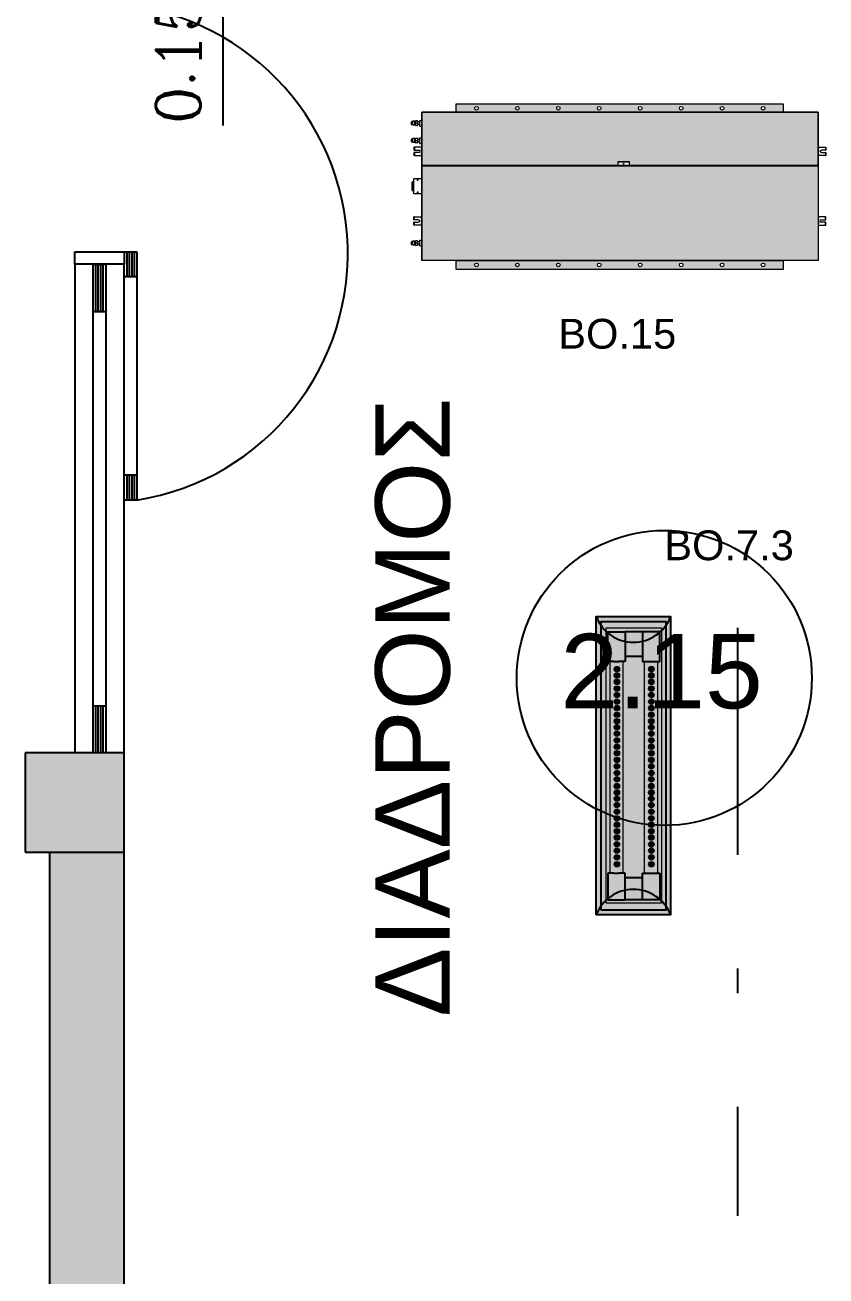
# Model space of a CAD drawing. Header units: metres. Extents: x 0 to 132, y -109 to 310.
# Drawn here: x 29.22 to 32.45, y 187.27 to 192.3 of the extents above; entities that cross this region are included whole.
import ezdxf

# ---------------------------------------------------------------- set-up
doc = ezdxf.new("R2010")
doc.units = ezdxf.units.M
doc.header["$LTSCALE"] = 0.036
doc.linetypes.add('DASHDOTX2', pattern=[50.8, 25.4, -12.7, 0, -12.7])
doc.layers.get('0').update_dxf_attribs({"color": 252})
doc.layers.get('Defpoints').update_dxf_attribs({"color": 252})
for name, color, linetype in [('arxitektonika', 254, 'Continuous'), ('DIMBLK', 252, 'Continuous'), ('electext', 20, 'Continuous'), ('HLEK_FL001_SYMBOLS', 230, 'Continuous'), ('Parathira', 252, 'Continuous')]:
    doc.layers.add(name, color=color, linetype=linetype)
doc.layers.add('axel', color=170, linetype='Continuous', lineweight=0)
doc.styles.add('COMU-N', font='arial.ttf')
doc.styles.get("Standard").update_dxf_attribs({"font": 'arial.ttf'})
doc.dimstyles.new('CADWDOT', dxfattribs={"dimscale": 0.1, "dimtxt": 1.8, "dimasz": 0.08, "dimexe": 2, "dimexo": 0, "dimgap": 0.09, "dimtad": 0, "dimrnd": 0.001, "dimzin": 0, "dimdsep": 46, "dimtxsty": 'Standard', "dimblk1": 'ARTDIM', "dimblk2": 'ARTDIM', "dimsah": 1, "dimcen": 0.09, "dimdle": 0.05, "dimse1": 1, "dimse2": 1, "dimadec": 0, "dimazin": 0, "dimtfac": 1, "dimtmove": 0, "dimatfit": 3, "dimldrblk": 'ARTDIM', "dimfxl": 2, "dimtvp": 0.9999, "dimtolj": 1, "dimtzin": 0, "dimarcsym": 0})

# ---------------------------------------------------------------- blocks, each defined once
blk = doc.blocks.new('ARTDIM')
at = {"layer": 'DIMBLK'}
for p, q in [((0, -24.9975), (0, 24.9975)), ((-24.9975, 0), (24.9975, 0))]:
    blk.add_line(p, q, dxfattribs=at)
blk.add_circle((0, 0), 8.25, dxfattribs=at)
blk = doc.blocks.new('*D700')
at = {"layer": 'arxitektonika', "color": 0, "lineweight": -2}
for p, q in [((29.4262, 193.2568), (29.6102, 193.2568)), ((29.6182, 193.2568), (30.3755, 193.2568))]:
    blk.add_line(p, q, dxfattribs=at)
at = {"layer": 'Defpoints', "color": 0, "transparency": 16777216}
for p in [(29.6182, 193.2568), (29.4182, 192.1074), (29.6182, 192.1074)]:
    blk.add_point(p, dxfattribs=at)
at = {"layer": 'arxitektonika', "color": 0, "lineweight": -2, "xscale": 0.008, "yscale": 0.008, "zscale": 0.008, "rotation": 180}
blk.add_blockref('ARTDIM', (29.4182, 193.2568), dxfattribs=at)
at = {"layer": 'arxitektonika', "color": 0, "lineweight": -2, "xscale": 0.008, "yscale": 0.008, "zscale": 0.008}
blk.add_blockref('ARTDIM', (29.6182, 193.2568), dxfattribs=at)
at = {"layer": 'arxitektonika', "color": 0, "insert": (30.0922, 193.4368), "char_height": 0.18, "attachment_point": 5}
blk.add_mtext('\\A1;0.20', dxfattribs=at)
blk = doc.blocks.new('A$C30F022F0')
at = {"layer": 'Parathira'}
for p, q in [((-0.2, -0.2), (-0.2, -0.25)), ((0, -0.25), (0, -0.2)), ((-0.2, -0.25), (0, -0.25)), ((-0.1, -0.25), (-0.15, -0.25)), ((-0.2, -1.25), (0, -1.25)), ((-0.2, -1.3), (-0.2, -1.25)), ((0, -1.25), (0.05, -1.25)), ((0, -1.25), (0, -1.3)), ((0.01, -1.25), (0.01, -1.35)), ((0.02, -1.25), (0.02, -1.35)), ((0.03, -1.25), (0.03, -1.35)), ((0.04, -1.25), (0.04, -1.35)), ((0.05, -1.25), (0.05, -2.2498)), ((0.05, -1.35), (0, -1.35)), ((0.05, -2.15), (0, -2.15)), ((0.01, -2.15), (0.01, -2.2498)), ((0.02, -2.15), (0.02, -2.2498)), ((0.03, -2.15), (0.03, -2.2498)), ((0.04, -2.15), (0.04, -2.2498)), ((0.05, -2.2498), (0, -2.2498))]:
    blk.add_line(p, q, dxfattribs=at)
blk.add_arc((-0.1058, -1.256), 1.006, 278.9092, 89.67, dxfattribs=at)
blk = doc.blocks.new('A$C5CC164E2')
at = {"layer": 'Parathira'}
for p, q in [((0.075, 0), (0.125, 0)), ((0.075, -1.9682), (0.075, 0)), ((0.085, -0.19), (0.085, 0)), ((0.095, -0.19), (0.095, 0)), ((0.105, -0.19), (0.105, 0)), ((0.115, -0.19), (0.115, 0)), ((0.125, 0), (0.125, -1.9682)), ((0.075, -0.19), (0.125, -0.19)), ((0.075, -1.7782), (0.125, -1.7782)), ((0.085, -1.9682), (0.085, -1.7782)), ((0.095, -1.9682), (0.095, -1.7782)), ((0.105, -1.9682), (0.105, -1.7782)), ((0.115, -1.9682), (0.115, -1.7782)), ((0.125, -1.9682), (0.075, -1.9682))]:
    blk.add_line(p, q, dxfattribs=at)
blk = doc.blocks.new('*D772')
at = {"layer": 'arxitektonika', "color": 0, "lineweight": -2}
for p, q in [((30.0156, 192.5645), (30.0156, 192.4487)), ((30.0156, 192.4407), (30.0156, 191.9004))]:
    blk.add_line(p, q, dxfattribs=at)
at = {"layer": 'Defpoints', "color": 0, "transparency": 16777216}
for p in [(29.6182, 192.5725), (29.6182, 192.4407), (30.0156, 192.4407)]:
    blk.add_point(p, dxfattribs=at)
at = {"layer": 'arxitektonika', "color": 0, "lineweight": -2, "xscale": 0.008, "yscale": 0.008, "zscale": 0.008}
for p, rotation in [((30.0156, 192.5725), 90), ((30.0156, 192.4407), 270)]:
    blk.add_blockref('ARTDIM', p, dxfattribs=dict(at, rotation=rotation))
at = {"layer": 'arxitektonika', "color": 0, "insert": (29.8356, 192.1665), "char_height": 0.18, "attachment_point": 5, "rotation": 90}
blk.add_mtext('\\A1;{\\Fcomplex.shx;0.15}', dxfattribs=at)
blk = doc.blocks.new('led stegano orofis 2x32W 1200x300mm')
at = {"layer": 'HLEK_FL001_SYMBOLS', "linetype": 'Continuous', "lineweight": 0}
h = blk.add_hatch(color=150, dxfattribs=at)
h.dxf.hatch_style = 1
h.paths.add_polyline_path([(45.0962, 60.1418), (45.0962, 59.8418), (46.2983, 59.8418), (46.2983, 60.1418)])
h.paths.add_polyline_path([(46.2783, 60.1218), (46.2783, 59.8618), (45.1162, 59.8618), (45.1162, 60.1218)], flags=16)
h.paths.add_polyline_path([(46.2525, 60.1016), (46.2525, 59.8781), (45.1434, 59.8781), (45.1434, 60.1016)], flags=0)
h = blk.add_hatch(color=256, dxfattribs=at)
h.dxf.hatch_style = 1
h.paths.add_polyline_path([(45.1162, 60.1218), (45.1162, 59.8618), (46.2783, 59.8618), (46.2783, 60.1218)])
h.paths.add_polyline_path([(46.2525, 60.1016), (46.2525, 59.8781), (45.1434, 59.8781), (45.1434, 60.1016)], flags=16)
h = blk.add_hatch(color=11, dxfattribs=at)
h.dxf.hatch_style = 1
h.paths.add_polyline_path([(45.1434, 60.1016), (45.1434, 59.8781), (46.2525, 59.8781), (46.2525, 60.1016)])
h = blk.add_hatch(color=140, dxfattribs=at)
h.dxf.hatch_style = 1
h.paths.add_polyline_path([(45.3116, 60.0583, 1), (45.2896, 60.0583, 1)])
h = blk.add_hatch(color=140, dxfattribs=at)
h.dxf.hatch_style = 1
h.paths.add_polyline_path([(45.3392, 60.0583, 1), (45.3172, 60.0583, 1)])
h = blk.add_hatch(color=140, dxfattribs=at)
h.dxf.hatch_style = 1
h.paths.add_polyline_path([(45.3662, 60.0583, 1), (45.3442, 60.0583, 1)])
h = blk.add_hatch(color=140, dxfattribs=at)
h.dxf.hatch_style = 1
h.paths.add_polyline_path([(45.392, 60.0583, 1), (45.37, 60.0583, 1)])
h = blk.add_hatch(color=140, dxfattribs=at)
h.dxf.hatch_style = 1
h.paths.add_polyline_path([(45.4189, 60.0583, 1), (45.397, 60.0583, 1)])
h = blk.add_hatch(color=140, dxfattribs=at)
h.dxf.hatch_style = 1
h.paths.add_polyline_path([(45.4447, 60.0583, 1), (45.4228, 60.0583, 1)])
h = blk.add_hatch(color=140, dxfattribs=at)
h.dxf.hatch_style = 1
h.paths.add_polyline_path([(45.4705, 60.0583, 1), (45.4485, 60.0583, 1)])
h = blk.add_hatch(color=140, dxfattribs=at)
h.dxf.hatch_style = 1
h.paths.add_polyline_path([(45.4963, 60.0583, 1), (45.4743, 60.0583, 1)])
h = blk.add_hatch(color=140, dxfattribs=at)
h.dxf.hatch_style = 1
h.paths.add_polyline_path([(45.5233, 60.0583, 1), (45.5013, 60.0583, 1)])
h = blk.add_hatch(color=140, dxfattribs=at)
h.dxf.hatch_style = 1
h.paths.add_polyline_path([(45.5502, 60.0583, 1), (45.5283, 60.0583, 1)])
h = blk.add_hatch(color=140, dxfattribs=at)
h.dxf.hatch_style = 1
h.paths.add_polyline_path([(45.576, 60.0583, 1), (45.5541, 60.0583, 1)])
h = blk.add_hatch(color=140, dxfattribs=at)
h.dxf.hatch_style = 1
h.paths.add_polyline_path([(45.6007, 60.0583, 1), (45.5787, 60.0583, 1)])
h = blk.add_hatch(color=140, dxfattribs=at)
h.dxf.hatch_style = 1
h.paths.add_polyline_path([(45.6264, 60.0583, 1), (45.6045, 60.0583, 1)])
h = blk.add_hatch(color=140, dxfattribs=at)
h.dxf.hatch_style = 1
h.paths.add_polyline_path([(45.6534, 60.0583, 1), (45.6314, 60.0583, 1)])
h = blk.add_hatch(color=140, dxfattribs=at)
h.dxf.hatch_style = 1
h.paths.add_polyline_path([(45.6792, 60.0583, 1), (45.6572, 60.0583, 1)])
h = blk.add_hatch(color=140, dxfattribs=at)
h.dxf.hatch_style = 1
h.paths.add_polyline_path([(45.7062, 60.0583, 1), (45.6842, 60.0583, 1)])
h = blk.add_hatch(color=140, dxfattribs=at)
h.dxf.hatch_style = 1
h.paths.add_polyline_path([(45.732, 60.0583, 1), (45.71, 60.0583, 1)])
h = blk.add_hatch(color=140, dxfattribs=at)
h.dxf.hatch_style = 1
h.paths.add_polyline_path([(45.7589, 60.0583, 1), (45.7369, 60.0583, 1)])
h = blk.add_hatch(color=140, dxfattribs=at)
h.dxf.hatch_style = 1
h.paths.add_polyline_path([(45.7847, 60.0583, 1), (45.7627, 60.0583, 1)])
h = blk.add_hatch(color=140, dxfattribs=at)
h.dxf.hatch_style = 1
h.paths.add_polyline_path([(45.8105, 60.0583, 1), (45.7885, 60.0583, 1)])
h = blk.add_hatch(color=140, dxfattribs=at)
h.dxf.hatch_style = 1
h.paths.add_polyline_path([(45.8375, 60.0583, 1), (45.8155, 60.0583, 1)])
h = blk.add_hatch(color=140, dxfattribs=at)
h.dxf.hatch_style = 1
h.paths.add_polyline_path([(45.8633, 60.0583, 1), (45.8413, 60.0583, 1)])
h = blk.add_hatch(color=140, dxfattribs=at)
h.dxf.hatch_style = 1
h.paths.add_polyline_path([(45.8879, 60.0583, 1), (45.866, 60.0583, 1)])
h = blk.add_hatch(color=140, dxfattribs=at)
h.dxf.hatch_style = 1
h.paths.add_polyline_path([(45.9137, 60.0583, 1), (45.8917, 60.0583, 1)])
h = blk.add_hatch(color=140, dxfattribs=at)
h.dxf.hatch_style = 1
h.paths.add_polyline_path([(45.9407, 60.0583, 1), (45.9187, 60.0583, 1)])
h = blk.add_hatch(color=140, dxfattribs=at)
h.dxf.hatch_style = 1
h.paths.add_polyline_path([(45.9665, 60.0583, 1), (45.9445, 60.0583, 1)])
h = blk.add_hatch(color=140, dxfattribs=at)
h.dxf.hatch_style = 1
h.paths.add_polyline_path([(45.9934, 60.0583, 1), (45.9715, 60.0583, 1)])
h = blk.add_hatch(color=140, dxfattribs=at)
h.dxf.hatch_style = 1
h.paths.add_polyline_path([(46.0192, 60.0583, 1), (45.9973, 60.0583, 1)])
h = blk.add_hatch(color=140, dxfattribs=at)
h.dxf.hatch_style = 1
h.paths.add_polyline_path([(46.0462, 60.0583, 1), (46.0242, 60.0583, 1)])
h = blk.add_hatch(color=140, dxfattribs=at)
h.dxf.hatch_style = 1
h.paths.add_polyline_path([(46.072, 60.0583, 1), (46.05, 60.0583, 1)])
h = blk.add_hatch(color=140, dxfattribs=at)
h.dxf.hatch_style = 1
h.paths.add_polyline_path([(46.0978, 60.0583, 1), (46.0758, 60.0583, 1)])
h = blk.add_hatch(color=140, dxfattribs=at)
h.dxf.hatch_style = 1
h.paths.add_polyline_path([(45.3116, 59.9196, 1), (45.2896, 59.9196, 1)])
h = blk.add_hatch(color=140, dxfattribs=at)
h.dxf.hatch_style = 1
h.paths.add_polyline_path([(45.3392, 59.9196, 1), (45.3172, 59.9196, 1)])
h = blk.add_hatch(color=140, dxfattribs=at)
h.dxf.hatch_style = 1
h.paths.add_polyline_path([(45.3662, 59.9196, 1), (45.3442, 59.9196, 1)])
h = blk.add_hatch(color=140, dxfattribs=at)
h.dxf.hatch_style = 1
h.paths.add_polyline_path([(45.392, 59.9196, 1), (45.37, 59.9196, 1)])
h = blk.add_hatch(color=140, dxfattribs=at)
h.dxf.hatch_style = 1
h.paths.add_polyline_path([(45.4189, 59.9196, 1), (45.397, 59.9196, 1)])
h = blk.add_hatch(color=140, dxfattribs=at)
h.dxf.hatch_style = 1
h.paths.add_polyline_path([(45.4447, 59.9196, 1), (45.4228, 59.9196, 1)])
h = blk.add_hatch(color=140, dxfattribs=at)
h.dxf.hatch_style = 1
h.paths.add_polyline_path([(45.4705, 59.9196, 1), (45.4485, 59.9196, 1)])
h = blk.add_hatch(color=140, dxfattribs=at)
h.dxf.hatch_style = 1
h.paths.add_polyline_path([(45.4963, 59.9196, 1), (45.4743, 59.9196, 1)])
h = blk.add_hatch(color=140, dxfattribs=at)
h.dxf.hatch_style = 1
h.paths.add_polyline_path([(45.5233, 59.9196, 1), (45.5013, 59.9196, 1)])
h = blk.add_hatch(color=140, dxfattribs=at)
h.dxf.hatch_style = 1
h.paths.add_polyline_path([(45.5502, 59.9196, 1), (45.5283, 59.9196, 1)])
h = blk.add_hatch(color=140, dxfattribs=at)
h.dxf.hatch_style = 1
h.paths.add_polyline_path([(45.576, 59.9196, 1), (45.5541, 59.9196, 1)])
h = blk.add_hatch(color=140, dxfattribs=at)
h.dxf.hatch_style = 1
h.paths.add_polyline_path([(45.6007, 59.9196, 1), (45.5787, 59.9196, 1)])
h = blk.add_hatch(color=140, dxfattribs=at)
h.dxf.hatch_style = 1
h.paths.add_polyline_path([(45.6264, 59.9196, 1), (45.6045, 59.9196, 1)])
h = blk.add_hatch(color=140, dxfattribs=at)
h.dxf.hatch_style = 1
h.paths.add_polyline_path([(45.6534, 59.9196, 1), (45.6314, 59.9196, 1)])
h = blk.add_hatch(color=140, dxfattribs=at)
h.dxf.hatch_style = 1
h.paths.add_polyline_path([(45.6792, 59.9196, 1), (45.6572, 59.9196, 1)])
h = blk.add_hatch(color=140, dxfattribs=at)
h.dxf.hatch_style = 1
h.paths.add_polyline_path([(45.7062, 59.9196, 1), (45.6842, 59.9196, 1)])
h = blk.add_hatch(color=140, dxfattribs=at)
h.dxf.hatch_style = 1
h.paths.add_polyline_path([(45.732, 59.9196, 1), (45.71, 59.9196, 1)])
h = blk.add_hatch(color=140, dxfattribs=at)
h.dxf.hatch_style = 1
h.paths.add_polyline_path([(45.7589, 59.9196, 1), (45.7369, 59.9196, 1)])
h = blk.add_hatch(color=140, dxfattribs=at)
h.dxf.hatch_style = 1
h.paths.add_polyline_path([(45.7847, 59.9196, 1), (45.7627, 59.9196, 1)])
h = blk.add_hatch(color=140, dxfattribs=at)
h.dxf.hatch_style = 1
h.paths.add_polyline_path([(45.8105, 59.9196, 1), (45.7885, 59.9196, 1)])
h = blk.add_hatch(color=140, dxfattribs=at)
h.dxf.hatch_style = 1
h.paths.add_polyline_path([(45.8375, 59.9196, 1), (45.8155, 59.9196, 1)])
h = blk.add_hatch(color=140, dxfattribs=at)
h.dxf.hatch_style = 1
h.paths.add_polyline_path([(45.8633, 59.9196, 1), (45.8413, 59.9196, 1)])
h = blk.add_hatch(color=140, dxfattribs=at)
h.dxf.hatch_style = 1
h.paths.add_polyline_path([(45.8879, 59.9196, 1), (45.866, 59.9196, 1)])
h = blk.add_hatch(color=140, dxfattribs=at)
h.dxf.hatch_style = 1
h.paths.add_polyline_path([(45.9137, 59.9196, 1), (45.8917, 59.9196, 1)])
h = blk.add_hatch(color=140, dxfattribs=at)
h.dxf.hatch_style = 1
h.paths.add_polyline_path([(45.9407, 59.9196, 1), (45.9187, 59.9196, 1)])
h = blk.add_hatch(color=140, dxfattribs=at)
h.dxf.hatch_style = 1
h.paths.add_polyline_path([(45.9665, 59.9196, 1), (45.9445, 59.9196, 1)])
h = blk.add_hatch(color=140, dxfattribs=at)
h.dxf.hatch_style = 1
h.paths.add_polyline_path([(45.9934, 59.9196, 1), (45.9715, 59.9196, 1)])
h = blk.add_hatch(color=140, dxfattribs=at)
h.dxf.hatch_style = 1
h.paths.add_polyline_path([(46.0192, 59.9196, 1), (45.9973, 59.9196, 1)])
h = blk.add_hatch(color=140, dxfattribs=at)
h.dxf.hatch_style = 1
h.paths.add_polyline_path([(46.0462, 59.9196, 1), (46.0242, 59.9196, 1)])
h = blk.add_hatch(color=140, dxfattribs=at)
h.dxf.hatch_style = 1
h.paths.add_polyline_path([(46.072, 59.9196, 1), (46.05, 59.9196, 1)])
h = blk.add_hatch(color=140, dxfattribs=at)
h.dxf.hatch_style = 1
h.paths.add_polyline_path([(46.0978, 59.9196, 1), (46.0758, 59.9196, 1)])
at = {"layer": 'HLEK_FL001_SYMBOLS'}
for p, q in [((45.2646, 60.0954), (45.1571, 60.0954)), ((45.1571, 60.0954), (45.1571, 60.0254)), ((45.2646, 60.0704), (45.2646, 60.0954)), ((45.2646, 60.0704), (45.2646, 60.0504)), ((46.117, 60.0954), (46.2374, 60.0954)), ((46.117, 60.0704), (46.117, 60.0954)), ((46.117, 60.0704), (46.117, 60.0504)), ((46.2374, 60.0954), (46.2374, 60.0254)), ((45.1571, 60.0254), (45.2646, 60.0254)), ((45.1571, 59.9554), (45.1571, 60.0254)), ((45.2471, 60.0254), (45.2471, 59.9554)), ((45.2646, 60.0254), (45.2646, 60.0504)), ((46.117, 60.0254), (46.117, 60.0504)), ((46.2374, 60.0254), (46.117, 60.0254)), ((46.1387, 60.0254), (46.1387, 59.9554)), ((46.2374, 59.9554), (46.2374, 60.0254)), ((45.1571, 59.8854), (45.1571, 59.9554)), ((45.1571, 59.9554), (45.2646, 59.9554)), ((45.2646, 59.9554), (45.2646, 59.9304)), ((45.2646, 59.9304), (45.2646, 59.9104)), ((46.117, 59.9554), (46.117, 59.9304)), ((46.2374, 59.9554), (46.117, 59.9554)), ((46.117, 59.9304), (46.117, 59.9104)), ((46.2374, 59.8854), (46.2374, 59.9554)), ((45.2646, 59.8854), (45.1571, 59.8854)), ((45.2646, 59.9104), (45.2646, 59.8854)), ((46.117, 59.9104), (46.117, 59.8854)), ((46.117, 59.8854), (46.2374, 59.8854))]:
    blk.add_line(p, q, dxfattribs=at)
at = {"layer": 'HLEK_FL001_SYMBOLS', "linetype": 'Continuous', "lineweight": 0}
for p, q in [((45.2646, 60.0859), (46.117, 60.0859)), ((45.2646, 60.0325), (46.117, 60.0325)), ((45.2646, 59.9474), (46.117, 59.9474)), ((45.2646, 59.894), (46.117, 59.894))]:
    blk.add_line(p, q, dxfattribs=at)
at = {"layer": 'HLEK_FL001_SYMBOLS'}
for points in [[(45.0962, 60.1418), (46.2983, 60.1418), (46.2983, 59.8418), (45.0962, 59.8418)], [(45.1162, 60.1218), (46.2783, 60.1218), (46.2783, 59.8618), (45.1162, 59.8618)]]:
    blk.add_lwpolyline(points, close=True, dxfattribs=at)
at = {"layer": 'HLEK_FL001_SYMBOLS', "linetype": 'Continuous', "lineweight": 0}
blk.add_lwpolyline([(45.1434, 60.1016), (46.2525, 60.1016), (46.2525, 59.8781), (45.1434, 59.8781)], close=True, dxfattribs=at)
for centre in [(45.3006, 60.0583), (45.3282, 60.0583), (45.3552, 60.0583), (45.381, 60.0583), (45.408, 60.0583), (45.4337, 60.0583), (45.4595, 60.0583), (45.4853, 60.0583), (45.5123, 60.0583), (45.5393, 60.0583), (45.565, 60.0583), (45.5897, 60.0583), (45.6155, 60.0583), (45.6424, 60.0583), (45.6682, 60.0583), (45.6952, 60.0583), (45.721, 60.0583), (45.7479, 60.0583), (45.7737, 60.0583), (45.7995, 60.0583), (45.8265, 60.0583), (45.8523, 60.0583), (45.8769, 60.0583), (45.9027, 60.0583), (45.9297, 60.0583), (45.9555, 60.0583), (45.9825, 60.0583), (46.0082, 60.0583), (46.0352, 60.0583), (46.061, 60.0583), (46.0868, 60.0583), (45.3006, 59.9196), (45.3282, 59.9196), (45.3552, 59.9196), (45.381, 59.9196), (45.408, 59.9196), (45.4337, 59.9196), (45.4595, 59.9196), (45.4853, 59.9196), (45.5123, 59.9196), (45.5393, 59.9196), (45.565, 59.9196), (45.5897, 59.9196), (45.6155, 59.9196), (45.6424, 59.9196), (45.6682, 59.9196), (45.6952, 59.9196), (45.721, 59.9196), (45.7479, 59.9196), (45.7737, 59.9196), (45.7995, 59.9196), (45.8265, 59.9196), (45.8523, 59.9196), (45.8769, 59.9196), (45.9027, 59.9196), (45.9297, 59.9196), (45.9555, 59.9196), (45.9825, 59.9196), (46.0082, 59.9196), (46.0352, 59.9196), (46.061, 59.9196), (46.0868, 59.9196)]:
    blk.add_circle(centre, 0.011, dxfattribs=at)
at = {"layer": 'HLEK_FL001_SYMBOLS'}
for centre, start, end in [((45.0387, 59.9918), 290.9764, 69.0236), ((46.3558, 59.9918), 110.9764, 249.0236)]:
    blk.add_arc(centre, 0.1606, start, end, dxfattribs=at)
blk = doc.blocks.new('A$C5A126718')
at = {"layer": 'axel'}
for p, q in [((-0.0317, 0.0343), (-0.0317, 0.0321)), ((-0.0301, 0.0343), (-0.0317, 0.0343)), ((-0.0317, 0.0321), (-0.0317, 0.0236)), ((-0.0317, 0.0321), (-0.0301, 0.0321)), ((-0.0317, 0.0236), (-0.0301, 0.0236)), ((-0.0317, 0.0236), (-0.0317, 0.0214)), ((-0.0301, 0.0214), (-0.0317, 0.0214)), ((-0.0301, 0.0129), (-0.0317, 0.0129)), ((-0.0317, 0.0129), (-0.0317, 0.0107)), ((-0.0317, 0.0107), (-0.0301, 0.0107)), ((-0.0317, 0.0107), (-0.0317, 0.0021)), ((-0.0317, 0.0021), (-0.0301, 0.0021)), ((-0.0317, 0.0021), (-0.0317, 0)), ((-0.0301, 0), (-0.0317, 0)), ((-0.0012, 0.0343), (-0.0301, 0.0343)), ((-0.0301, 0.0343), (-0.0301, 0.0321)), ((-0.0301, 0.0321), (-0.0301, 0.0236)), ((-0.0301, 0.0236), (-0.0301, 0.0214)), ((-0.0301, 0.0214), (-0.0131, 0.0214)), ((-0.0301, 0.0129), (-0.0301, 0.0107)), ((-0.0131, 0.0129), (-0.0301, 0.0129)), ((-0.0301, 0.0107), (-0.0301, 0.0021)), ((-0.0301, 0.0021), (-0.0301, 0)), ((-0.0301, 0), (-0.0012, 0)), ((-0.0012, 0.0343), (0, 0.0343)), ((-0.0012, 0.0343), (-0.0012, 0.033)), ((-0.0012, 0.033), (-0.0012, 0.03)), ((-0.0012, 0.03), (-0.0012, 0.0271)), ((-0.0012, 0.0271), (0, 0.0271)), ((-0.0012, 0.027), (-0.0012, 0.0271)), ((-0.0012, 0.0073), (-0.0012, 0.027)), ((-0.0012, 0.0071), (-0.0012, 0.0073)), ((-0.0012, 0.0071), (0, 0.0071)), ((-0.0012, 0.0071), (-0.0012, 0.0043)), ((-0.0012, 0.0043), (-0.0012, 0.0013)), ((-0.0012, 0.0013), (-0.0012, 0)), ((-0.0012, 0), (0, 0)), ((0.0004, 0.0271), (0.0004, 0.0343)), ((0.0004, 0.0271), (0.0004, 0.0343)), ((0.0004, 0.0211), (0.0004, 0.0271)), ((0.0004, 0.0211), (0.0004, 0.0271)), ((0.0004, 0.0207), (0.0004, 0.0211)), ((0.0004, 0.0207), (0.0004, 0.0211)), ((0.0004, 0.0186), (0.0004, 0.0207)), ((0.0004, 0.0186), (0.0004, 0.0207)), ((0.0004, 0.0157), (0.0004, 0.0186)), ((0.0004, 0.0157), (0.0004, 0.0186)), ((0.0004, 0.0136), (0.0004, 0.0157)), ((0.0004, 0.0136), (0.0004, 0.0157)), ((0.0004, 0.0132), (0.0004, 0.0136)), ((0.0004, 0.0132), (0.0004, 0.0136)), ((0.0004, 0.0071), (0.0004, 0.0132)), ((0.0004, 0.0071), (0.0004, 0.0132)), ((0.0004, 0), (0.0004, 0.0071)), ((0.0004, 0), (0.0004, 0.0071))]:
    blk.add_line(p, q, dxfattribs=at)
blk.add_arc((-0.0131, 0.0171), 0.00429, 270, 90, dxfattribs=at)
blk = doc.blocks.new('A$C3A54651E')
at = {"layer": 'axel'}
for p, q in [((0.0091, 0.0228), (0, 0.0228)), ((0, 0.0228), (0, 0)), ((0.0091, 0), (0, 0)), ((0.0091, 0), (0.0091, 0.0228)), ((0.0091, 0.0171), (0.0162, 0.0171)), ((0.0091, 0.0057), (0.0162, 0.0057)), ((0.0162, 0.019), (0.0166, 0.0193)), ((0.0162, 0.0038), (0.0162, 0.019)), ((0.0162, 0.0038), (0.0166, 0.0035)), ((0.0166, 0.0035), (0.0166, 0.0193)), ((0.0166, 0.0193), (0.0184, 0.0193)), ((0.0166, 0.0035), (0.0184, 0.0035)), ((0.0184, 0.02), (0.0184, 0.0199)), ((0.0184, 0.02), (0.0184, 0.02)), ((0.0184, 0.0199), (0.0184, 0.0193)), ((0.0184, 0.0193), (0.0184, 0.0153)), ((0.0184, 0.0153), (0.0184, 0.0067)), ((0.0184, 0.0067), (0.0184, 0.0035)), ((0.0184, 0.0035), (0.0184, 0.0028)), ((0.0184, 0.0028), (0.0184, 0.0028)), ((0.0191, 0.0202), (0.0254, 0.0202)), ((0.0191, 0.0197), (0.0254, 0.0197)), ((0.0191, 0.0109), (0.0254, 0.0109)), ((0.0191, 0.0026), (0.0254, 0.0026)), ((0.0262, 0.0199), (0.0262, 0.02)), ((0.0262, 0.02), (0.0262, 0.02)), ((0.0262, 0.0182), (0.0262, 0.0199)), ((0.0262, 0.0153), (0.0262, 0.0182)), ((0.0262, 0.0182), (0.0284, 0.0182)), ((0.0262, 0.0067), (0.0262, 0.0153)), ((0.0262, 0.0046), (0.0262, 0.0067)), ((0.0262, 0.0028), (0.0262, 0.0046)), ((0.0262, 0.0046), (0.0284, 0.0046)), ((0.0262, 0.0028), (0.0262, 0.0028)), ((0.0284, 0.0193), (0.037, 0.0193)), ((0.0284, 0.0182), (0.0284, 0.0193)), ((0.0284, 0.0046), (0.0284, 0.0182)), ((0.0284, 0.0035), (0.0284, 0.0046)), ((0.0284, 0.0035), (0.037, 0.0035)), ((0.037, 0.0035), (0.037, 0.0193)), ((0.0373, 0.019), (0.037, 0.0193)), ((0.0373, 0.0037), (0.037, 0.0035)), ((0.0373, 0.0182), (0.0373, 0.019)), ((0.0373, 0.0046), (0.0373, 0.0182)), ((0.0373, 0.0182), (0.0403, 0.0182)), ((0.0373, 0.0037), (0.0373, 0.0046)), ((0.0373, 0.0046), (0.0403, 0.0046)), ((0.0403, 0.0046), (0.0403, 0.0182)), ((0.0423, 0.0162), (0.0403, 0.0182)), ((0.0423, 0.0066), (0.0403, 0.0046)), ((0.0423, 0.0066), (0.0423, 0.0162))]:
    blk.add_line(p, q, dxfattribs=at)
for points in [[(0.0191, 0.0202, 0.004311), (0.019, 0.0202, 0.005535), (0.0188, 0.0202, 0.007292), (0.0187, 0.0201, 0.009929), (0.0186, 0.0201), (0.0186, 0.0201, 0.019665), (0.0185, 0.02, 0.032685), (0.0184, 0.02, 0.060642), (0.0184, 0.02), (0.0184, 0.02)], [(0.0184, 0.0199, 0.159929), (0.0184, 0.0199, 0.090191), (0.0184, 0.0199, 0.0462), (0.0184, 0.0199, 0.02623), (0.0185, 0.0198), (0.0186, 0.0198, 0.013719), (0.0187, 0.0198, 0.009481), (0.0188, 0.0198, 0.006867), (0.0189, 0.0197, 0.005151), (0.0191, 0.0197)], [(0.0191, 0.0197, 0.015295), (0.0188, 0.0186, 0.017604), (0.0186, 0.0175), (0.0185, 0.0169, 0.02245), (0.0184, 0.0158), (0.0184, 0.0153)], [(0.0184, 0.0153, 0.023182), (0.0184, 0.0142, 0.022013), (0.0186, 0.0131), (0.0187, 0.0125, 0.017076), (0.0189, 0.0114), (0.0191, 0.0109)], [(0.0191, 0.0109, 0.016103), (0.0188, 0.0098, 0.018613), (0.0186, 0.0088), (0.0185, 0.0083, 0.023826), (0.0184, 0.0072), (0.0184, 0.0067)], [(0.0184, 0.0067, 0.024647), (0.0184, 0.0057, 0.023359), (0.0186, 0.0046), (0.0187, 0.0041, 0.018023), (0.0189, 0.0031), (0.0191, 0.0026)], [(0.0191, 0.0026, -0.004311), (0.019, 0.0026, -0.005535), (0.0188, 0.0026, -0.007292), (0.0187, 0.0027, -0.009929), (0.0186, 0.0027), (0.0186, 0.0027, -0.019665), (0.0185, 0.0027, -0.032685), (0.0184, 0.0028, -0.060642), (0.0184, 0.0028), (0.0184, 0.0028)], [(0.0262, 0.02, 0.102242), (0.0262, 0.02, 0.051435), (0.0261, 0.02, 0.028507), (0.0261, 0.0201, 0.01755), (0.026, 0.0201), (0.0259, 0.0201, 0.009159), (0.0258, 0.0201, 0.006785), (0.0257, 0.0202, 0.005184), (0.0255, 0.0202), (0.0254, 0.0202)], [(0.0254, 0.0197, 0.004812), (0.0256, 0.0197, 0.00636), (0.0258, 0.0198, 0.008685), (0.0259, 0.0198, 0.012384), (0.026, 0.0198), (0.0261, 0.0198, 0.023143), (0.0261, 0.0199, 0.039656), (0.0262, 0.0199, 0.07579), (0.0262, 0.0199, 0.144125), (0.0262, 0.0199)], [(0.0262, 0.0153, 0.023214), (0.0262, 0.0164, 0.02204), (0.026, 0.0175), (0.0259, 0.018, 0.017046), (0.0256, 0.0191), (0.0254, 0.0197)], [(0.0254, 0.0109, 0.01528), (0.0258, 0.012, 0.017585), (0.026, 0.013), (0.0261, 0.0136, 0.022468), (0.0262, 0.0147), (0.0262, 0.0153)], [(0.0262, 0.0067, 0.024685), (0.0262, 0.0078, 0.023392), (0.026, 0.0088), (0.0259, 0.0093, 0.017988), (0.0256, 0.0103), (0.0254, 0.0109)], [(0.0254, 0.0026, 0.016073), (0.0258, 0.0036, 0.018575), (0.026, 0.0046), (0.0261, 0.0052, 0.023861), (0.0262, 0.0062), (0.0262, 0.0067)], [(0.0262, 0.0028, -0.102242), (0.0262, 0.0028, -0.051435), (0.0261, 0.0028, -0.028507), (0.0261, 0.0027, -0.01755), (0.026, 0.0027), (0.0259, 0.0027, -0.009159), (0.0258, 0.0026, -0.006785), (0.0257, 0.0026, -0.005184), (0.0255, 0.0026), (0.0254, 0.0026)]]:
    blk.add_lwpolyline(points, format="xyb", dxfattribs=at)
blk = doc.blocks.new('A$C531E15D6')
at = {"layer": 'axel'}
for p, q in [((-0.0003, 0.0241), (-0.0003, -0.0359)), ((-0.0003, 0.0241), (0.0009, 0.0241)), ((-0.0003, 0.0134), (0, 0.0134)), ((-0.0003, 0.0113), (0, 0.0113)), ((-0.0003, 0.0066), (-0.0003, 0.0031)), ((-0.0003, 0.0066), (-0.0003, 0.0031)), ((0, 0.0059), (-0.0003, 0.0059)), ((-0.0003, 0.0031), (-0.0003, -0.0276)), ((0.0021, 0.0241), (0, 0.022)), ((0, 0.0059), (0, 0.022)), ((0, -0.0059), (0, 0.0059)), ((0, -0.0059), (0, 0.0059)), ((0.0012, 0.0241), (0.0009, 0.0241)), ((0.0012, 0.0241), (0.0009, 0.0241)), ((0.0012, 0.0241), (0.0021, 0.0241)), ((0.0021, 0.0241), (0.0321, 0.0241)), ((0.0021, 0.0241), (0.0321, 0.0241)), ((0.0321, 0.0241), (0.0343, 0.022)), ((0.0343, 0.022), (0.0343, 0.0134)), ((0.0343, 0.022), (0.0343, 0.0134)), ((0.0343, 0.0134), (0.0343, -0.0251)), ((0.0343, 0.0134), (0.0343, -0.0251)), ((0.038, 0.0127), (0.0343, 0.0128)), ((0.0347, 0.0056), (0.0343, 0.0056)), ((0.0347, 0.0056), (0.0347, -0.0059)), ((0.0357, 0.0099), (0.0357, 0.0045)), ((0.04, 0.0099), (0.0357, 0.0099)), ((0.0357, 0.0045), (0.0357, 0.0038)), ((0.0357, 0.0045), (0.0357, 0.0038)), ((0.0357, 0.0038), (0.0357, -0.0059)), ((0.0357, 0.0038), (0.0357, -0.0059)), ((0.038, 0.0127), (0.038, 0.0099)), ((0.04, 0.0099), (0.04, -0.0059)), ((0, -0.0176), (-0.0003, -0.0176)), ((-0.0003, -0.023), (0, -0.023)), ((-0.0003, -0.0251), (0, -0.0251)), ((-0.0003, -0.0276), (-0.0003, -0.0312)), ((-0.0003, -0.0276), (-0.0003, -0.0312)), ((-0.0003, -0.0359), (0.0021, -0.0359)), ((0, -0.0176), (0, -0.0059)), ((0, -0.0176), (0, -0.0059)), ((0, -0.0337), (0, -0.0176)), ((0.0021, -0.0359), (0, -0.0337)), ((0.0321, -0.0359), (0.0021, -0.0359)), ((0.0321, -0.0359), (0.0021, -0.0359)), ((0.0343, -0.0337), (0.0321, -0.0359)), ((0.0347, -0.0173), (0.0343, -0.0173)), ((0.038, -0.0244), (0.0343, -0.0245)), ((0.0343, -0.0251), (0.0343, -0.0337)), ((0.0343, -0.0251), (0.0343, -0.0337)), ((0.0347, -0.0059), (0.0347, -0.0173)), ((0.0357, -0.0059), (0.0357, -0.0155)), ((0.0357, -0.0059), (0.0357, -0.0155)), ((0.0357, -0.0155), (0.0357, -0.0162)), ((0.0357, -0.0155), (0.0357, -0.0162)), ((0.0357, -0.0162), (0.0357, -0.0216)), ((0.04, -0.0216), (0.0357, -0.0216)), ((0.038, -0.0244), (0.038, -0.0216)), ((0.04, -0.0059), (0.04, -0.0216))]:
    blk.add_line(p, q, dxfattribs=at)
for centre, radius in [((0.0171, 0.0199), 0.00214), ((0.0171, 0.0199), 0.00111), ((0.0171, -0.0316), 0.00214), ((0.0171, -0.0316), 0.00111)]:
    blk.add_circle(centre, radius, dxfattribs=at)
for centre, radius, start, end in [((0.0321, 0.022), 0.00214, 0, 90), ((0.0346, 0.0045), 0.00107, 0, 89.5416), ((0.0321, -0.0337), 0.00214, 270, 0), ((0.0346, -0.0162), 0.00107, 270.4584, 0)]:
    blk.add_arc(centre, radius, start, end, dxfattribs=at)
blk = doc.blocks.new('FCU 10 KANALATO')
at = {"layer": 'axel'}
h = blk.add_hatch(color=211, dxfattribs=at)
h.paths.add_polyline_path([(47988.1338, 13560.164), (47988.1338, 13560.197), (47986.8138, 13560.197), (47986.8138, 13560.164)])
h.paths.add_polyline_path([(47987.5563, 13560.1878, -1), (47987.5563, 13560.1731, -1)], flags=16)
h.paths.add_polyline_path([(47987.3913, 13560.1731, -1), (47987.3913, 13560.1878, -1)], flags=16)
h.paths.add_polyline_path([(47987.7213, 13560.1878, -1), (47987.7213, 13560.1731, -1)], flags=16)
h.paths.add_polyline_path([(47987.2263, 13560.1731, -1), (47987.2263, 13560.1878, -1)], flags=16)
h.paths.add_polyline_path([(47987.8863, 13560.1878, -1), (47987.8863, 13560.1731, -1)], flags=16)
h.paths.add_polyline_path([(47987.0613, 13560.1731, -1), (47987.0613, 13560.1878, -1)], flags=16)
h.paths.add_polyline_path([(47988.0513, 13560.1878, -1), (47988.0513, 13560.1731, -1)], flags=16)
h.paths.add_polyline_path([(47986.8963, 13560.1731, -1), (47986.8963, 13560.1878, -1)], flags=16)
for color, points in [(150, [(47986.6743, 13560.1633), (47986.6743, 13560.0206), (47986.6751, 13560.0206), (47986.6751, 13560.0135), (47986.6751, 13560.0074), (47986.6751, 13560.007), (47986.6751, 13560.002), (47986.6751, 13559.9935), (47986.6751, 13559.9863), (47986.6743, 13559.9863), (47986.6743, 13559.782), (47987.7792, 13559.782), (47988.2671, 13559.782), (47988.2671, 13559.782), (47988.2704, 13559.782), (47988.2704, 13560.1633)]), (151, [(47988.2705, 13559.5646), (47988.2705, 13559.5982), (47988.2705, 13559.5982), (47988.2705, 13559.621), (47988.2705, 13559.621), (47988.2705, 13559.6682), (47988.2705, 13559.6682), (47988.2705, 13559.691), (47988.2705, 13559.691), (47988.2705, 13559.7061), (47988.2705, 13559.7061), (47988.2705, 13559.7132), (47988.2705, 13559.7193), (47988.2705, 13559.7196), (47988.2705, 13559.7246), (47988.2705, 13559.7332), (47988.2705, 13559.7403), (47988.2705, 13559.7403), (47988.2705, 13559.7785), (47987.4805, 13559.7785), (47987.4805, 13559.7638), (47987.4362, 13559.7638), (47987.4362, 13559.7785), (47986.6743, 13559.7785), (47986.6743, 13559.7403), (47986.6751, 13559.7403), (47986.6751, 13559.7332), (47986.6751, 13559.7271), (47986.6751, 13559.7218), (47986.6751, 13559.7193), (47986.6751, 13559.7132), (47986.6751, 13559.7061), (47986.6743, 13559.7061), (47986.6743, 13559.5646)])]:
    blk.add_hatch(color=color, dxfattribs=at).paths.add_polyline_path(points)
h = blk.add_hatch(color=211, dxfattribs=at)
h.paths.add_polyline_path([(47988.1338, 13559.5327), (47988.1338, 13559.5657), (47986.8138, 13559.5657), (47986.8138, 13559.5327)])
h.paths.add_polyline_path([(47987.5563, 13559.5565, -1), (47987.5563, 13559.5418, -1)], flags=16)
h.paths.add_polyline_path([(47987.3913, 13559.5418, -1), (47987.3913, 13559.5565, -1)], flags=16)
h.paths.add_polyline_path([(47987.7213, 13559.5565, -1), (47987.7213, 13559.5418, -1)], flags=16)
h.paths.add_polyline_path([(47987.2263, 13559.5418, -1), (47987.2263, 13559.5565, -1)], flags=16)
h.paths.add_polyline_path([(47987.8863, 13559.5565, -1), (47987.8863, 13559.5418, -1)], flags=16)
h.paths.add_polyline_path([(47987.0613, 13559.5418, -1), (47987.0613, 13559.5565, -1)], flags=16)
h.paths.add_polyline_path([(47988.0513, 13559.5565, -1), (47988.0513, 13559.5418, -1)], flags=16)
h.paths.add_polyline_path([(47986.8963, 13559.5418, -1), (47986.8963, 13559.5565, -1)], flags=16)
for p, q in [((47986.6743, 13559.782), (47987.7792, 13559.782)), ((47986.6743, 13559.7804), (47987.7792, 13559.7804)), ((47986.6743, 13559.78), (47987.7816, 13559.78)), ((47987.7349, 13559.7785), (47986.6743, 13559.7785)), ((47987.4362, 13559.7785), (47987.4362, 13559.78)), ((47987.4362, 13559.7638), (47987.4362, 13559.7785)), ((47987.4362, 13559.766), (47987.4805, 13559.766)), ((47987.4805, 13559.7638), (47987.4362, 13559.7638)), ((47987.4805, 13559.7785), (47987.4805, 13559.78)), ((47987.4805, 13559.7785), (47987.4805, 13559.7638)), ((47988.2705, 13559.7785), (47987.7329, 13559.7785)), ((47987.7792, 13559.782), (47988.2671, 13559.782)), ((47987.7792, 13559.7804), (47988.2705, 13559.7804)), ((47987.7792, 13559.78), (47988.2705, 13559.78))]:
    blk.add_line(p, q, dxfattribs=at)
at = {"layer": 'axel', "linetype": 'Continuous'}
for points in [[(47986.8138, 13560.164), (47988.1338, 13560.164), (47988.1338, 13560.197), (47986.8138, 13560.197)], [(47986.8138, 13559.5327), (47988.1338, 13559.5327), (47988.1338, 13559.5657), (47986.8138, 13559.5657)]]:
    blk.add_lwpolyline(points, close=True, dxfattribs=at)
at = {"layer": 'axel'}
for points in [[(47986.6743, 13560.1633), (47988.2704, 13560.1633), (47988.2704, 13559.782), (47986.6743, 13559.782)], [(47986.6743, 13560.1633), (47988.2705, 13560.1633), (47988.2705, 13559.5646), (47986.6743, 13559.5646)], [(47986.6743, 13559.5646), (47988.2705, 13559.5646), (47988.2705, 13559.7785), (47986.6743, 13559.7785)]]:
    blk.add_lwpolyline(points, close=True, dxfattribs=at)
at = {"layer": 'axel', "linetype": 'Continuous'}
for centre in [(47986.8963, 13560.1805), (47987.0613, 13560.1805), (47987.2263, 13560.1805), (47987.3913, 13560.1805), (47987.5563, 13560.1805), (47987.7213, 13560.1805), (47987.8863, 13560.1805), (47988.0513, 13560.1805), (47986.8963, 13559.5492), (47987.0613, 13559.5492), (47987.2263, 13559.5492), (47987.3913, 13559.5492), (47987.5563, 13559.5492), (47987.7213, 13559.5492), (47987.8863, 13559.5492), (47988.0513, 13559.5492)]:
    blk.add_circle(centre, 0.00739, dxfattribs=at)
at = {"layer": 'axel'}
blk.add_circle((47987.4583, 13559.7731), 0.00111, dxfattribs=at)
at = {"xscale": -1, "rotation": 180}
for name, p in [('A$C3A54651E', (47988.2705, 13560.1043)), ('A$C531E15D6', (47988.2708, 13559.8575)), ('A$C5A126718', (47986.6746, 13559.7403)), ('A$C3A54651E', (47988.2705, 13559.691)), ('A$C3A54651E', (47988.2705, 13559.621))]:
    blk.add_blockref(name, p, dxfattribs=at)
blk.add_blockref('A$C5A126718', (47986.6746, 13559.9863))
at = {"xscale": -1}
blk.add_blockref('A$C5A126718', (47988.271, 13559.9863), dxfattribs=at)
at = {"rotation": 180}
blk.add_blockref('A$C5A126718', (47988.271, 13559.7403), dxfattribs=at)

msp = doc.modelspace()

# ---------------------------------------------------------------- hatches: boundary and pattern name
at = {"layer": 'arxitektonika'}
for points in [[(29.2182, 188.9725), (29.6182, 188.9725), (29.6182, 189.3725), (29.2182, 189.3725)], [(29.3182, 185.7725), (29.6182, 185.7725), (29.6182, 188.9725), (29.3182, 188.9725)]]:
    msp.add_hatch(color=256, dxfattribs=at).paths.add_polyline_path(points)

# ---------------------------------------------------------------- linework, layer by layer
for p, q in [((29.6182, 191.3407), (29.4182, 191.3407)), ((29.4182, 191.3407), (29.4182, 189.3725)), ((29.6182, 189.3725), (29.6182, 191.3407)), ((29.2182, 189.3725), (29.2182, 188.9725)), ((29.6182, 189.3725), (29.2182, 189.3725)), ((29.6182, 188.9725), (29.6182, 189.3725)), ((29.2182, 188.9725), (29.6182, 188.9725)), ((29.3182, 185.7725), (29.3182, 188.9725)), ((29.6182, 185.7725), (29.6182, 188.9725))]:
    msp.add_line(p, q, dxfattribs=at)
at = {"layer": 'arxitektonika', "linetype": 'DASHDOTX2'}
msp.add_line((32.0882, 189.876), (32.0882, 187.5081), dxfattribs=at)
at = {"layer": 'arxitektonika'}
msp.add_circle((31.7937, 189.6745), 0.5943, dxfattribs=at)

# ---------------------------------------------------------------- block references
for name, p in [('A$C30F022F0', (29.6182, 192.6407)), ('A$C5CC164E2', (29.4182, 191.3407))]:
    msp.add_blockref(name, p, dxfattribs=at)
at = {"layer": 'axel', "rotation": 180}
msp.add_blockref('FCU 10 KANALATO', (48019.0879, 13751.5188), dxfattribs=at)
at = {"layer": 'HLEK_FL001_SYMBOLS', "linetype": 'Continuous', "lineweight": 0, "rotation": 89.99999999999999}
msp.add_blockref('led stegano orofis 2x32W 1200x300mm', (91.661, 143.6234), dxfattribs=at)

# ---------------------------------------------------------------- texts
at = {"layer": 'arxitektonika', "style": 'COMU-N'}
msp.add_text('ΔΙΑΔΡΟΜΟΣ', height=0.3, rotation=90, dxfattribs=at).set_placement((30.9293, 188.3089))
msp.add_text('2.15', height=0.3, dxfattribs=at).set_placement((31.375, 189.5521))
at = {"layer": 'electext', "insert": (31.3666, 191.1209), "char_height": 0.12, "attachment_point": 1}
msp.add_mtext_dynamic_manual_height_columns('BO.15', width=0.714724, gutter_width=0.6, heights=[0], dxfattribs=at)
at = {"layer": 'electext', "insert": (31.7937, 190.2688), "char_height": 0.12, "attachment_point": 1}
msp.add_mtext('BO.7.3', dxfattribs=at)

# ---------------------------------------------------------------- dimensions: what is measured, and where the dimension line sits
at = {"layer": 'arxitektonika'}
dim = msp.add_linear_dim(base=(29.6182, 193.2568), p1=(29.4182, 192.1074), p2=(29.6182, 192.1074), dimstyle='CADWDOT', dxfattribs=at)
dim.commit()
dim.dimension.update_dxf_attribs({"geometry": '*D700', "text_midpoint": (30.0922, 193.2568), "dimtype": 160})
dim = msp.add_linear_dim(base=(30.0156, 192.4407), p1=(29.6182, 192.5725), p2=(29.6182, 192.4407), angle=90, text='{\\Fcomplex.shx;0.15}', dimstyle='CADWDOT', dxfattribs=at)
dim.commit()
dim.dimension.update_dxf_attribs({"geometry": '*D772', "text_midpoint": (29.8356, 192.1665)})

doc.saveas('drawing.dxf')
